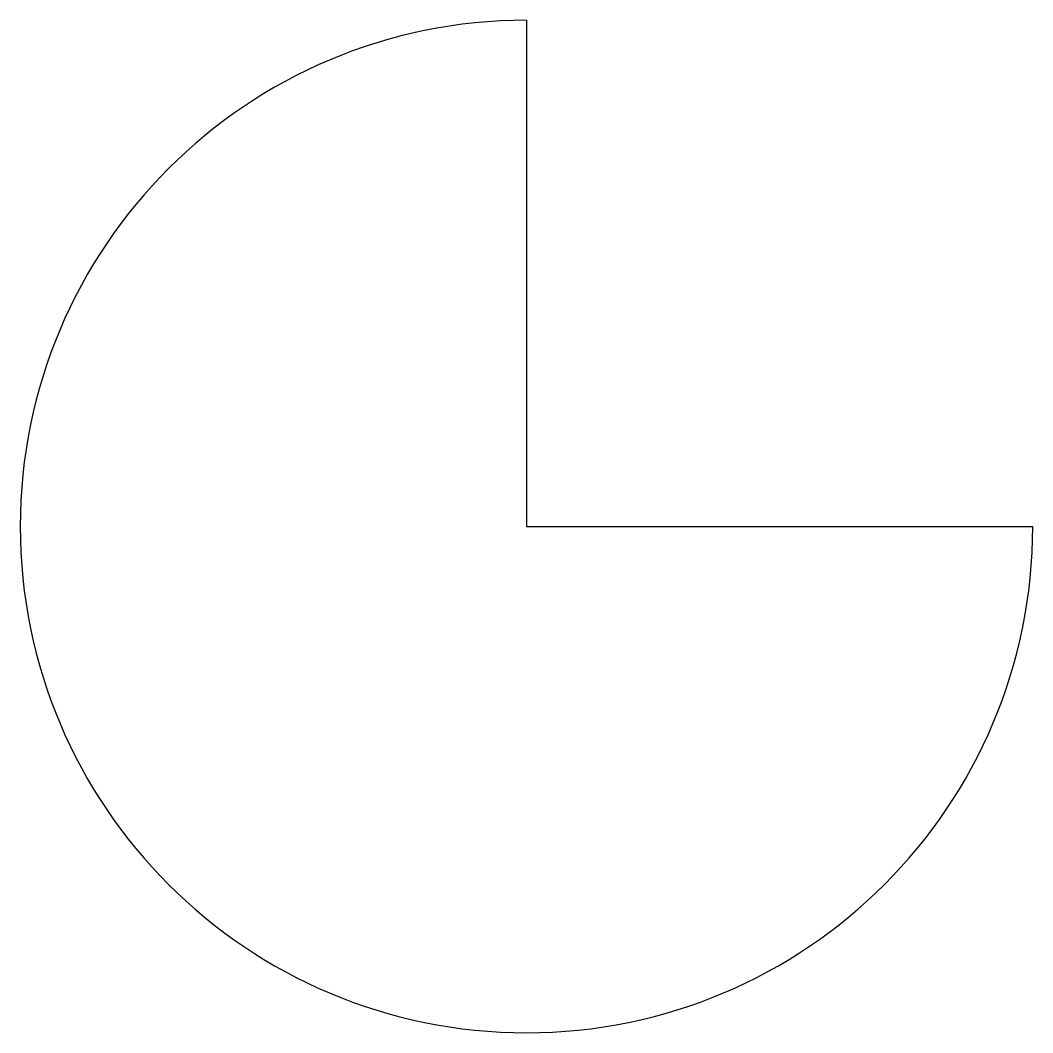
# Model space of a CAD drawing. Header units: millimetres. Extents: x 0 to 80, y 0 to 80.
import ezdxf

# ---------------------------------------------------------------- set-up
doc = ezdxf.new("R2010")
doc.units = ezdxf.units.MM

msp = doc.modelspace()

# ---------------------------------------------------------------- linework, layer by layer
for p, q in [((40, 80), (40, 40)), ((40, 40), (80, 40))]:
    msp.add_line(p, q)
msp.add_arc((40, 40), 40, 90, 0)

doc.saveas('drawing.dxf')
